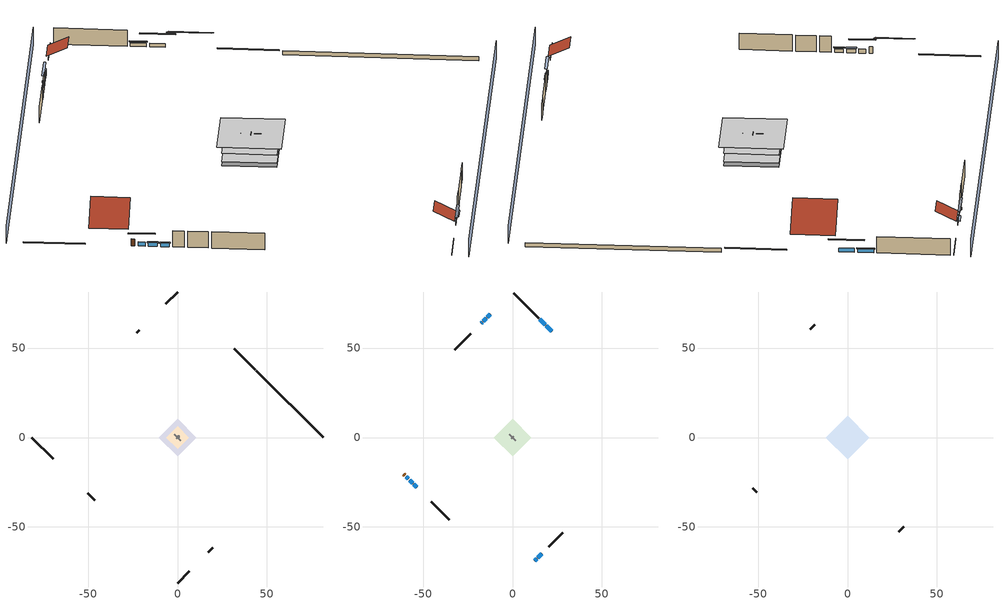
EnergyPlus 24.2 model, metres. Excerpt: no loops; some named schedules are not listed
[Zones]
central ac and furnace airloop ret air zone
 floor adiabatic (AdiabaticConst): 0,0 0,1 1,1 1,0 z0
 wall adiabatic (AdiabaticConst): 0,1 0,0 1,0 1,1 0,1 z0:1
 ceiling adiabatic (AdiabaticConst): 1,0 1,1 0,1 0,0 z1
crawlspace - vented
 floor foundation (Slab2 construction): -10.47,0 0,10.47 10.47,0 0,-10.47 z-0.91
 wall outside (RimJoist1 construction): 43.45,37.86 31.66,49.65 z0.3:0.61
 wall outside (RimJoist2 construction): 0,-81.31 6.55,-74.76 z0.3:0.61
 wall outside (RimJoist3 construction): -81.31,0 -69.52,-11.79 z0.3:0.61
 wall outside (RimJoist4 construction): 0,81.31 -6.55,74.76 z0.3:0.61
 wall foundation (FoundationWall1 construction): 81.31,0 44.11,37.2 z-0.91:0.3
garage
 floor foundation (Slab1 construction): -6.34,0 0,6.34 6.34,0 0,-6.34 z0
 wall outside (Wall1 construction): 17.07,-64.24 19.65,-61.65 z0.3:5.18
 wall outside (Wall12 construction): -21.48,59.82 -22.78,58.53 z0.3:5.18
 wall outside (Wall2 construction): -50.07,-31.24 -46.19,-35.12 z0.3:5.18
 wall to conditioned space (Wall5 construction Reversed): 1.94,-1.94 -1.94,1.94 z0.3:5.18
 wall to conditioned space (Wall6 construction Reversed): 0.65,0.65 -0.65,-0.65 z0.3:5.18
conditioned space
 floor to crawlspace - vented (Floor1 construction): -10.47,0 0,10.47 10.47,0 0,-10.47 z0.3
 floor to garage (Floor2 construction): -6.34,0 0,6.34 6.34,0 0,-6.34 z0.3
 floor adiabatic (AdiabaticFloorConstruction): -10.47,0 0,10.47 10.47,0 0,-10.47 z2.74
 wall outside (AdiabaticWallConstruction 1): -60.74,-20.57 -60.09,-21.21 z0.3:2.34
 wall outside (AdiabaticWallConstruction): 21.83,59.48 18.85,62.45 / 18.2,63.11 15.22,66.09 z0.3:1.43; -12.3,69.01 -14,67.31 / 12.3,-69.01 13.48,-67.83 / -14.65,66.65 -16.35,64.95 z0.3:1.4; 14.13,-67.18 16.41,-64.9 / -57.52,-23.79 -55.87,-25.44 z0.3:1.37; -59.44,-21.87 -58.18,-23.13 z0.3:1.52; -55.21,-26.09 -53.56,-27.74 / -17.01,64.3 -17.56,63.75 z0.3:1.34
 wall outside (Wall3 construction): 14.56,66.74 0.66,80.65 z0.3:5.18
 wall outside (Wall4 construction): 20.31,-61 28.04,-53.27 z0.3:5.18
 wall outside (Wall7 construction): -45.53,-35.78 -35.42,-45.88 z0.3:5.18
 wall outside (Wall8 construction): -23.43,57.87 -32.34,48.97 z0.3:5.18
 window (WindowConstruction): 21.83,59.48 18.85,62.45 z0.3:1.43
 window (WindowConstruction 9): -12.3,69.01 -14,67.31 z0.3:1.4
 window (WindowConstruction 1): 18.2,63.11 15.22,66.09 z0.3:1.43
 window (WindowConstruction 2): 12.3,-69.01 13.48,-67.83 z0.3:1.4
 window (WindowConstruction 3): 14.13,-67.17 16.41,-64.9 z0.3:1.37
 window (WindowConstruction 4): -59.44,-21.87 -58.18,-23.13 z0.3:1.52
 window (WindowConstruction 5): -57.52,-23.79 -55.87,-25.44 z0.3:1.37
 window (WindowConstruction 6): -55.21,-26.1 -53.56,-27.74 z0.3:1.34
 window (WindowConstruction 7): -14.65,66.65 -16.35,64.95 z0.3:1.4
 window (WindowConstruction 8): -17.01,64.3 -17.56,63.75 z0.3:1.34
 door (Door): -60.74,-20.57 -60.09,-21.21 z0.3:2.34
 ceiling adiabatic (AdiabaticFloorConstruction): 0,-10.47 10.47,0 0,10.47 -10.47,0 z2.74
attic - vented
 floor to conditioned space (Floor3 construction Reversed): -12.24,0 0,12.24 12.24,0 0,-12.24 z5.18
 wall outside (Wall10 construction): -18.21,63.09 -20.83,60.48 z0.3:5.18
 wall outside (Wall11 construction): -52.91,-28.4 -50.72,-30.58 z0.3:5.18
 wall outside (Wall9 construction): 28.69,-52.61 31.31,-50 z0.3:5.18
 roof outside (Roof1 construction): 22.49,58.82,5.18 14.87,51.2,10.57 23.39,42.69,10.57 31,50.3,5.18
 roof outside (Roof2 construction): 11.64,-69.67,5.18 7.68,-65.71,7.98 3.25,-70.14,7.98 7.21,-74.1,5.18
 roof outside (Roof3 construction): -11.64,69.67,5.18 -7.68,65.71,7.98 -3.25,70.14,7.98 -7.21,74.1,5.18
 roof outside (Roof4 construction): -61.4,-19.91,5.18 -54.72,-13.23,9.9 -62.19,-5.77,9.9 -68.86,-12.45,5.18
shading: 3.23,-84.54 84.54,-3.23 / -3.23,84.54 -84.54,3.23 z0:5.18; 16.91,64.39 23.77,57.54 24.2,57.97 17.35,64.82 z4.18; -14.21,67.1 -12.08,69.23 -12.51,69.66 -14.64,67.53 z1.71; 15.01,66.3 18.41,62.89 18.84,63.33 15.44,66.73 z1.74; 15.42,-65.89 10.36,-70.95 10.79,-71.38 15.85,-66.32 z4.15; 16.63,-64.68 13.92,-67.39 14.35,-67.82 17.06,-65.11 z1.68; -56.24,-25.07 -61.38,-19.93 -61.81,-20.36 -56.67,-25.5 z4.27; -55.65,-25.65 -57.73,-23.57 -58.17,-24 -56.08,-26.09 z1.68; -53.35,-27.96 -55.43,-25.88 -55.86,-26.31 -53.78,-28.39 z1.65; -18.29,63.01 -12.71,68.59 -13.14,69.02 -18.72,63.45 z4.15; -17.77,63.54 -16.8,64.51 -17.23,64.94 -18.2,63.97 z1.65
[Building]
Building 1: Terrain=Suburbs
[Site:Location]
Portland Intl Arpt_OR: Latitude {deg}=45.59; Longitude {deg}=-122.6; Time Zone {hr}=-8; Elevation {m}=33; Keep Site Location Information=Yes
[Site:GroundTemperature:Shallow]
10.2558, 8.96328, 8.85977, 9.47314, 11.9355, 14.3863, 16.5111, 17.8571, 17.9714, 16.8767, 14.8061, 12.4304
[Site:WaterMainsTemperature]
Calculation Method=Schedule; Temperature Schedule=mains temperature schedule
[Material] Roughness=Rough; Thermal Absorptance=0.9
Name | Thickness {m} | Conductivity {W/m-K} | Density {kg/m3} | Specific Heat {J/kg-K} | Solar Absorptance | Visible Absorptance
ceiling loosefill ins | 0.254 | 0.0480833 | 16.02 | 1046.75 | 0.7 | 0.7
ceiling stud and cavity | 0.1397 | 0.104117 | 65.682 | 1177.47 | 0.7 | 0.7
composite shingle siding | 0.00635 | 0.162714 | 1121.4 | 1465.45 | 0.7 | 0.7
concrete 4.0 in. | 0.1016 | 1.803125 | 2242.8 | 837.4 | 0.7 | 0.7
concrete 8.0 in. | 0.2032 | 1.803125 | 2242.8 | 837.4 | 0.7 | 0.7
door material | 0.04445 | 0.0612267 | 512.64 | 1214.23 | 0.7 | 0.7
floor covering | 0.0127 | 0.0433444 | 54.468 | 1339.84 | 0.6 | 0.6
floor rigid ins; wall rigid ins; wall rigid ins 1; wall rigid ins 2 | 0.051816 | 0.029427 | 32.04 | 1214.23 | 0.7 | 0.7
floor rigid ins 1; wall rigid ins 3 | 0.512978 | 0.029427 | 32.04 | 1214.23 | 0.7 | 0.7
floor stud and cavity | 0.1397 | 0.0972396 | 92.3553 | 1139.71 | 0.7 | 0.7
floor stud and cavity 1 | 0.1397 | 1.75129 | 37.0049 | 1207.88 | 0.7 | 0.7
furniture material conditioned space 1; furniture material garage 1 | 0.1524 | 0.115458 | 640.8 | 1214.23 | 0.6 | 0.6
gypsum board | 0.0127 | 0.160291 | 801 | 837.4 | 0.6 | 0.6
osb sheathing 0.5 in. | 0.0127 | 0.115458 | 512.64 | 1214.23 | 0.6 | 0.6
osb sheathing 0.5 in. 1 | 0.0127 | 0.115458 | 512.64 | 1214.23 | 0.7 | 0.7
osb sheathing 0.75 in. | 0.01905 | 0.115458 | 512.64 | 1214.23 | 0.7 | 0.7
rim joist stud and cavity | 0.0508 | 0.144151 | 50.32683 | 1063.81 | 0.6 | 0.6
roof rigid ins | 0.00329814 | 0.029427 | 32.04 | 1214.23 | 0.7 | 0.7
slate or tile shingles | 0.01905 | 0.840978 | 1899.972 | 799.717 | 0.75 | 0.75
soil 0.5 in. | 0.0127 | 1.3848 | 1842.3 | 418.7 | 0.7 | 0.7
wall stud and cavity | 0.1397 | 0.348479 | 139.0536 | 1170.24 | 0.6 | 0.6
wall stud and cavity 1 | 0.1397 | 0.207325 | 139.0536 | 1170.24 | 0.7 | 0.7
wall stud and cavity 2 | 0.1397 | 0.222524 | 139.0536 | 1170.24 | 0.7 | 0.7
wall stud and cavity 3 | 0.0889 | 0.380278 | 52.3479 | 1209.89 | 0.7 | 0.7
wall stud and cavity 4 | 0.0889 | 0.391764 | 83.0341 | 1211.67 | 0.7 | 0.7
wood siding; wood siding 1 | 0.0254 | 0.102417 | 544.68 | 1172.36 | 0.7 | 0.7
[Material:NoMass]
Adiabatic: Roughness=Rough; Thermal Resistance {m2-K/W}=176.1; Thermal Absorptance=0.9; Solar Absorptance=0.7; Visible Absorptance=0.7
[WindowMaterial:SimpleGlazingSystem]
WindowMaterial: U-Factor {W/m2-K}=2.15764; Solar Heat Gain Coefficient=0.44
[Construction]
AdiabaticConst: Adiabatic
AdiabaticFloorConstruction: floor stud and cavity 1, floor rigid ins 1, osb sheathing 0.75 in., floor covering
AdiabaticWallConstruction: wood siding, wall rigid ins 3, wall stud and cavity 3, gypsum board
AdiabaticWallConstruction 1: wood siding 1, wall rigid ins 3, wall stud and cavity 3, gypsum board
Door: door material
Floor1 construction; Floor2 construction: floor stud and cavity, floor rigid ins, osb sheathing 0.75 in., floor covering
Floor3 construction Reversed: gypsum board, ceiling stud and cavity, ceiling loosefill ins
FoundationWall1 construction: concrete 8.0 in.
furniture construction conditioned space 1: furniture material conditioned space 1
furniture construction garage 1: furniture material garage 1
PartitionWallConstruction: gypsum board, wall stud and cavity 4, gypsum board
RimJoist1 construction; RimJoist2 construction; RimJoist3 construction; RimJoist4 construction: composite shingle siding, rim joist stud and cavity
Roof1 construction; Roof2 construction; Roof3 construction; Roof4 construction: slate or tile shingles, roof rigid ins, osb sheathing 0.5 in.
Slab1 construction: concrete 4.0 in.
Slab2 construction: soil 0.5 in.
Wall1 construction; Wall10 construction; Wall11 construction; Wall12 construction; Wall2 construction; Wall9 construction: composite shingle siding, osb sheathing 0.5 in. 1, wall stud and cavity
Wall3 construction; Wall4 construction: composite shingle siding, wall rigid ins, osb sheathing 0.5 in. 1, wall stud and cavity 1, gypsum board
Wall5 construction Reversed: gypsum board, wall stud and cavity 2, osb sheathing 0.5 in. 1, wall rigid ins 1
Wall6 construction Reversed: gypsum board, wall stud and cavity 2, osb sheathing 0.5 in. 1, wall rigid ins 2
Wall7 construction; Wall8 construction: composite shingle siding, wall rigid ins 1, osb sheathing 0.5 in. 1, wall stud and cavity 1, gypsum board
WindowConstruction; WindowConstruction 1; WindowConstruction 2; WindowConstruction 3; WindowConstruction 4; WindowConstruction 5; WindowConstruction 6; WindowConstruction 7; WindowConstruction 8; WindowConstruction 9: WindowMaterial
[Zone] Multiplier=1
Name | Volume {m3} | Part of Total Floor Area
attic - vented | 386.638 | Yes
central ac and furnace airloop ret air zone | 1 | No
conditioned space | 1265.65 | Yes
crawlspace - vented | 267.481 | Yes
garage | 195.726 | Yes
[Space]
Name | Zone | Volume {m3} | Space Type
attic - vented 1 | attic - vented | 386.638
central ac and furnace airloop ret air space | central ac and furnace airloop ret air zone |  | Plenum Space Type
conditioned space 1 | conditioned space | 1265.65
crawlspace - vented 1 | crawlspace - vented | 267.481
garage 1 | garage | 195.726
[ZoneInfiltration:EffectiveLeakageArea] Schedule=Always On Discrete
Name | Zone or Space | Effective Air Leakage Area {cm2} | Stack Coefficient | Wind Coefficient
infil attic - vented 1 | attic - vented 1 | 9987.63 | 0.000269167 | 4.70881e-05
infil garage 1 | garage 1 | 122.327 | 0.000129147 | 4.64657e-05
[ZoneMixing] Schedule=Always On Continuous; Design Flow Rate Calculation Method=Flow/Zone; Design Flow Rate {m3/s}=0
Name | Zone or Space | Source Zone or Space
whole house fan mix | attic - vented | conditioned space
central ac and furnace airloop_0 ZoneMixDZToCond mix | conditioned space | crawlspace - vented
central ac and furnace airloop_0 ZoneMixCondToDZ mix | crawlspace - vented | conditioned space
[SpaceList]
Plenum Space Type: central ac and furnace airloop ret air space
[OtherEquipment] Design Level Calculation Method=EquipmentLevel
Name | Fuel Type | Zone or ZoneList or Space or SpaceList | Schedule | Design Level {W} | Fraction Latent | Fraction Radiant | Fraction Lost
central ac and furnace airloop_0 RetCondToRP; central ac and furnace airloop_0 RetSensLkToRP | None | central ac and furnace airloop ret air space | Always On Discrete | 0 | 0 | 0 | 0
central ac and furnace airloop_0 RetLatLkToRP | None | central ac and furnace airloop ret air space | Always On Discrete | 0 | 1 | 0 | 0
central ac and furnace airloop_0 SupCondToLv; central ac and furnace airloop_0 SupSensLkToCond; mech vent house fan sensible load | None | conditioned space 1 | Always On Discrete | 0 | 0 | 0 | 0
central ac and furnace airloop_0 SupLatLkToCond; mech vent house fan latent load | None | conditioned space 1 | Always On Discrete | 0 | 1 | 0 | 0
clothes dryer 1 | Electricity | conditioned space 1 | clothes_dryer | 0 | 0.015 | 0.081 | 0.85
cooking range 1 | NaturalGas | conditioned space 1 | cooking_range | 2206.32 | 0.16 | 0.384 | 0.2
general water use latent | None | conditioned space 1 | general water use schedule | 81.0615 | 1 | 0 | 0
general water use sensible | None | conditioned space 1 | general water use schedule | -79.8895 | 0 | 0.6 | 0
central ac and furnace airloop_0 RetCondToDZ; central ac and furnace airloop_0 SupCondToDZ; central ac and furnace airloop_0 SupSensLkToDZ | None | crawlspace - vented 1 | Always On Discrete | 0 | 0 | 0 | 0
central ac and furnace airloop_0 SupLatLkToDZ | None | crawlspace - vented 1 | Always On Discrete | 0 | 1 | 0 | 0
water heater energy adjustment1 | Electricity | garage 1 | Always On Discrete | 0.01 | 0 | 0 | 1
water heater lat | None | garage 1 | Always On Discrete | 0 | 1 | 0 | 0
water heater sens | None | garage 1 | Always On Discrete | 0 | 0 | 0 | 0
[SurfaceProperty:IncidentSolarMultiplier] Incident Solar Multiplier=1; Incident Solar Multiplier Schedule=trans schedule winter=0.85 summer=0.7
Window1; Window10; Window2; Window3; Window4; Window5; Window6; Window7; Window8; Window9
[InternalMass]
Name | Construction | Zone or ZoneList | Space or SpaceList | Surface Area {m2}
furniture mass conditioned space 1 | furniture construction conditioned space 1 | conditioned space | conditioned space 1 | 207.62
partition wall mass | PartitionWallConstruction | conditioned space | conditioned space 1 | 519.049
furniture mass garage 1 | furniture construction garage 1 | garage | garage 1 | 8.02682
[Lights] Design Level Calculation Method=LightingLevel; Return Air Fraction=0; Fraction Radiant=0.6; Fraction Visible=0.2; Fraction Replaceable=1
Name | Zone or ZoneList or Space or SpaceList | Schedule | Lighting Level {W}
interior lighting | conditioned space 1 | lighting_interior | 658.404
garage lighting | garage 1 | lighting_garage | 8.49963
[People]
occupants: Zone or ZoneList or Space or SpaceList=conditioned space 1; Number of People Schedule=occupants; Number of People Calculation Method=People; Number of People=4; Fraction Radiant=0.314171; Sensible Heat Fraction=0.56303; Activity Level Schedule=occupants activity schedule; Carbon Dioxide Generation Rate {m3/s-W}=0; Enable ASHRAE 55 Comfort Warnings=No; Mean Radiant Temperature Calculation Type=EnclosureAveraged
[ElectricEquipment] Design Level Calculation Method=EquipmentLevel
Name | Zone or ZoneList or Space or SpaceList | Schedule | Design Level {W} | Fraction Latent | Fraction Radiant | Fraction Lost
ceiling fan | conditioned space 1 | ceiling_fan | 17.7908 | 0 | 0.558 | 0
clothes dryer | conditioned space 1 | clothes_dryer | 2676.15 | 0.015 | 0.081 | 0.85
clothes washer | conditioned space 1 | clothes_washer | 243.366 | 0.03 | 0.162 | 0.7
cooking range | conditioned space 1 | cooking_range | 75.2829 | 0.16 | 0.384 | 0.2
dishwasher | conditioned space 1 | dishwasher | 446.493 | 0.3 | 0.18 | 0.4
fridge | conditioned space 1 | fridge schedule | 54.7945 | 0 | 0.6 | 0
mech vent bath fan 0 | conditioned space 1 | mech vent bath fan 0 schedule | 45 | 0 | 0 | 1
mech vent house fan | conditioned space 1 | mech vent house fan schedule | 0 | 0 | 0 | 1
mech vent house fan cfis | conditioned space 1 | mech vent house fan cfis schedule | 0 | 0 | 0 | 0
mech vent range fan 0 | conditioned space 1 | mech vent range fan 0 schedule | 30 | 0 | 0 | 1
misc permanent spa heater | conditioned space 1 | misc permanent spa heater schedule | 669.986 | 0 | 0 | 1
misc permanent spa pump | conditioned space 1 | misc permanent spa pump schedule | 700.641 | 0 | 0 | 1
misc plug loads | conditioned space 1 | plug_loads_other | 631.22 | 0.021 | 0.558 | 0.049
misc tv | conditioned space 1 | plug_loads_tv | 668.335 | 0 | 0.6 | 0
whole house fan | conditioned space 1 | Always On Discrete | 0 | 0 | 0 | 1
fridge 1 | garage 1 | fridge schedule 1 | 80.4475 | 0 | 0.6 | 0
[ZoneInfiltration:DesignFlowRate] Schedule=Always On Discrete
Name | Zone or ZoneList or Space or SpaceList | Design Flow Rate Calculation Method | Design Flow Rate {m3/s} | Air Changes per Hour {1/hr} | Constant Term Coefficient | Temperature Term Coefficient | Velocity Term Coefficient | Velocity Squared Term Coefficient
infil flow; natural vent flow; whole house fan flow | conditioned space 1 | Flow/Zone | 0
crawlspace_vented 1 duct leakage imbalance infil flow | crawlspace - vented 1 | Flow/Zone | 0
infil crawlspace - vented 1 | crawlspace - vented 1 | AirChanges/Hour |  | 2.6013 | 1 | 0 | 0 | 0
[SurfaceProperty:ExposedFoundationPerimeter] Exposed Perimeter Calculation Method=TotalExposedPerimeter
Name | Total Exposed Perimeter {m}
Slab2 | 52.60848
Slab1 | 21.9456
[AirLoopHVAC:ReturnPlenum]
Air Loop HVAC Return Plenum 1: Zone=central ac and furnace airloop ret air zone
[Foundation:Kiva] Wall Depth Below Slab {m}=0.2032
Name | Initial Indoor Air Temperature {C} | Wall Height Above Grade {m}
Foundation Kiva 1 | 13.4258 | 0.1016
Foundation Kiva 2 | 7.86103 | 0.3048
[Foundation:Kiva:Settings]
Soil Conductivity {W/m-K}=1.3848; Soil Density {kg/m3}=1842.3; Soil Specific Heat {J/kg-K}=418.7; Ground Solar Absorptivity=0.9; Ground Thermal Absorptivity=0.9; Ground Surface Roughness {m}=0.03; Far-Field Width {m}=40; Deep-Ground Boundary Condition=ZeroFlux; Deep-Ground Depth {m}=40; Minimum Cell Dimension {m}=0.2; Maximum Cell Growth Coefficient=3; Simulation Timestep=Timestep
[Exterior:Lights]
exterior lighting: Schedule=exterior lighting schedule; Design Level {W}=14.5504
[EnergyManagementSystem:Sensor]
Name | Output:Variable or Output:Meter Index Key | Output:Variable or Output:Meter
central_ac_and_furnace_airloop_0_DZ_T_s | crawlspace - vented | Zone Air Temperature
central_ac_and_furnace_airloop_0_DZ_W_s | crawlspace - vented | Zone Mean Air Humidity Ratio
fridge_tin_s_1; water_heater_amb_temp | garage | Zone Mean Air Temperature
water_heater_amb_rh | garage | Zone Air Relative Humidity
[Schedule:Constant]
Name | Hourly Value
Always On Continuous; Always On Discrete; mech vent house fan schedule; mech vent house fan cfis schedule | 1
occupants activity schedule | 117.228
fridge schedule; fridge schedule 1 | 0
[Schedule:Week:Daily]
trans schedule winter=0.85 summer=0.7 Week Rule - Jan1-May26: trans schedule winter=0.85 summer=0.7 day, trans schedule winter=0.85 summer=0.7 day, trans schedule winter=0.85 summer=0.7 day, trans schedule winter=0.85 summer=0.7 day, trans schedule winter=0.85 summer=0.7 day, trans schedule winter=0.85 summer=0.7 day, trans schedule winter=0.85 summer=0.7 day, trans schedule winter=0.85 summer=0.7 default day, trans schedule winter=0.85 summer=0.7 default day, trans schedule winter=0.85 summer=0.7 default day, trans schedule winter=0.85 summer=0.7 default day, trans schedule winter=0.85 summer=0.7 default day
trans schedule winter=0.85 summer=0.7 Week Rule - May27-Jun2: trans schedule winter=0.85 summer=0.7 day, trans schedule winter=0.85 summer=0.7 day, trans schedule winter=0.85 summer=0.7 day, trans schedule winter=0.85 summer=0.7 day, trans schedule winter=0.85 summer=0.7 day, trans schedule winter=0.85 summer=0.7 day 1, trans schedule winter=0.85 summer=0.7 day 1, trans schedule winter=0.85 summer=0.7 default day, trans schedule winter=0.85 summer=0.7 default day, trans schedule winter=0.85 summer=0.7 default day, trans schedule winter=0.85 summer=0.7 default day, trans schedule winter=0.85 summer=0.7 default day
trans schedule winter=0.85 summer=0.7 Week Rule - Jun3-Sep29: trans schedule winter=0.85 summer=0.7 day 1, trans schedule winter=0.85 summer=0.7 day 1, trans schedule winter=0.85 summer=0.7 day 1, trans schedule winter=0.85 summer=0.7 day 1, trans schedule winter=0.85 summer=0.7 day 1, trans schedule winter=0.85 summer=0.7 day 1, trans schedule winter=0.85 summer=0.7 day 1, trans schedule winter=0.85 summer=0.7 default day, trans schedule winter=0.85 summer=0.7 default day, trans schedule winter=0.85 summer=0.7 default day, trans schedule winter=0.85 summer=0.7 default day, trans schedule winter=0.85 summer=0.7 default day
trans schedule winter=0.85 summer=0.7 Week Rule - Sep30-Oct6: trans schedule winter=0.85 summer=0.7 day 1, trans schedule winter=0.85 summer=0.7 day 2, trans schedule winter=0.85 summer=0.7 day 2, trans schedule winter=0.85 summer=0.7 day 2, trans schedule winter=0.85 summer=0.7 day 2, trans schedule winter=0.85 summer=0.7 day 2, trans schedule winter=0.85 summer=0.7 day 2, trans schedule winter=0.85 summer=0.7 default day, trans schedule winter=0.85 summer=0.7 default day, trans schedule winter=0.85 summer=0.7 default day, trans schedule winter=0.85 summer=0.7 default day, trans schedule winter=0.85 summer=0.7 default day
trans schedule winter=0.85 summer=0.7 Week Rule - Oct7-Dec31: trans schedule winter=0.85 summer=0.7 day 2, trans schedule winter=0.85 summer=0.7 day 2, trans schedule winter=0.85 summer=0.7 day 2, trans schedule winter=0.85 summer=0.7 day 2, trans schedule winter=0.85 summer=0.7 day 2, trans schedule winter=0.85 summer=0.7 day 2, trans schedule winter=0.85 summer=0.7 day 2, trans schedule winter=0.85 summer=0.7 default day, trans schedule winter=0.85 summer=0.7 default day, trans schedule winter=0.85 summer=0.7 default day, trans schedule winter=0.85 summer=0.7 default day, trans schedule winter=0.85 summer=0.7 default day
mech vent bath fan 0 schedule Week Rule - Jan1-Dec31: mech vent bath fan 0 schedule day, mech vent bath fan 0 schedule day, mech vent bath fan 0 schedule day, mech vent bath fan 0 schedule day, mech vent bath fan 0 schedule day, mech vent bath fan 0 schedule day, mech vent bath fan 0 schedule day, mech vent bath fan 0 schedule default day, mech vent bath fan 0 schedule default day, mech vent bath fan 0 schedule default day, mech vent bath fan 0 schedule default day, mech vent bath fan 0 schedule default day
mech vent range fan 0 schedule Week Rule - Jan1-Dec31: mech vent range fan 0 schedule day, mech vent range fan 0 schedule day, mech vent range fan 0 schedule day, mech vent range fan 0 schedule day, mech vent range fan 0 schedule day, mech vent range fan 0 schedule day, mech vent range fan 0 schedule day, mech vent range fan 0 schedule default day, mech vent range fan 0 schedule default day, mech vent range fan 0 schedule default day, mech vent range fan 0 schedule default day, mech vent range fan 0 schedule default day
misc permanent spa heater schedule Week Rule - Jan1-Jan27: misc permanent spa heater schedule day, misc permanent spa heater schedule day, misc permanent spa heater schedule day, misc permanent spa heater schedule day, misc permanent spa heater schedule day, misc permanent spa heater schedule day, misc permanent spa heater schedule day, misc permanent spa heater schedule default day, misc permanent spa heater schedule default day, misc permanent spa heater schedule default day, misc permanent spa heater schedule default day, misc permanent spa heater schedule default day
misc permanent spa heater schedule Week Rule - Jan28-Feb3: misc permanent spa heater schedule day, misc permanent spa heater schedule day, misc permanent spa heater schedule day, misc permanent spa heater schedule day, misc permanent spa heater schedule day 1, misc permanent spa heater schedule day 1, misc permanent spa heater schedule day 1, misc permanent spa heater schedule default day, misc permanent spa heater schedule default day, misc permanent spa heater schedule default day, misc permanent spa heater schedule default day, misc permanent spa heater schedule default day
misc permanent spa heater schedule Week Rule - Feb4-Feb24: misc permanent spa heater schedule day 1, misc permanent spa heater schedule day 1, misc permanent spa heater schedule day 1, misc permanent spa heater schedule day 1, misc permanent spa heater schedule day 1, misc permanent spa heater schedule day 1, misc permanent spa heater schedule day 1, misc permanent spa heater schedule default day, misc permanent spa heater schedule default day, misc permanent spa heater schedule default day, misc permanent spa heater schedule default day, misc permanent spa heater schedule default day
misc permanent spa heater schedule Week Rule - Feb25-Mar3: misc permanent spa heater schedule day 1, misc permanent spa heater schedule day 1, misc permanent spa heater schedule day 1, misc permanent spa heater schedule day 1, misc permanent spa heater schedule day 2, misc permanent spa heater schedule day 2, misc permanent spa heater schedule day 2, misc permanent spa heater schedule default day, misc permanent spa heater schedule default day, misc permanent spa heater schedule default day, misc permanent spa heater schedule default day, misc permanent spa heater schedule default day
misc permanent spa heater schedule Week Rule - Mar4-May26: misc permanent spa heater schedule day 2, misc permanent spa heater schedule day 2, misc permanent spa heater schedule day 2, misc permanent spa heater schedule day 2, misc permanent spa heater schedule day 2, misc permanent spa heater schedule day 2, misc permanent spa heater schedule day 2, misc permanent spa heater schedule default day, misc permanent spa heater schedule default day, misc permanent spa heater schedule default day, misc permanent spa heater schedule default day, misc permanent spa heater schedule default day
misc permanent spa heater schedule Week Rule - May27-Jun2: misc permanent spa heater schedule day 2, misc permanent spa heater schedule day 2, misc permanent spa heater schedule day 2, misc permanent spa heater schedule day 2, misc permanent spa heater schedule day 2, misc permanent spa heater schedule day 3, misc permanent spa heater schedule day 3, misc permanent spa heater schedule default day, misc permanent spa heater schedule default day, misc permanent spa heater schedule default day, misc permanent spa heater schedule default day, misc permanent spa heater schedule default day
misc permanent spa heater schedule Week Rule - Jun3-Sep29: misc permanent spa heater schedule day 3, misc permanent spa heater schedule day 3, misc permanent spa heater schedule day 3, misc permanent spa heater schedule day 3, misc permanent spa heater schedule day 3, misc permanent spa heater schedule day 3, misc permanent spa heater schedule day 3, misc permanent spa heater schedule default day, misc permanent spa heater schedule default day, misc permanent spa heater schedule default day, misc permanent spa heater schedule default day, misc permanent spa heater schedule default day
misc permanent spa heater schedule Week Rule - Sep30-Oct6: misc permanent spa heater schedule day 3, misc permanent spa heater schedule day 4, misc permanent spa heater schedule day 4, misc permanent spa heater schedule day 4, misc permanent spa heater schedule day 4, misc permanent spa heater schedule day 4, misc permanent spa heater schedule day 4, misc permanent spa heater schedule default day, misc permanent spa heater schedule default day, misc permanent spa heater schedule default day, misc permanent spa heater schedule default day, misc permanent spa heater schedule default day
misc permanent spa heater schedule Week Rule - Oct7-Oct27: misc permanent spa heater schedule day 4, misc permanent spa heater schedule day 4, misc permanent spa heater schedule day 4, misc permanent spa heater schedule day 4, misc permanent spa heater schedule day 4, misc permanent spa heater schedule day 4, misc permanent spa heater schedule day 4, misc permanent spa heater schedule default day, misc permanent spa heater schedule default day, misc permanent spa heater schedule default day, misc permanent spa heater schedule default day, misc permanent spa heater schedule default day
misc permanent spa heater schedule Week Rule - Oct28-Nov3: misc permanent spa heater schedule day 4, misc permanent spa heater schedule day 4, misc permanent spa heater schedule day 4, misc permanent spa heater schedule day 4, misc permanent spa heater schedule day 5, misc permanent spa heater schedule day 5, misc permanent spa heater schedule day 5, misc permanent spa heater schedule default day, misc permanent spa heater schedule default day, misc permanent spa heater schedule default day, misc permanent spa heater schedule default day, misc permanent spa heater schedule default day
misc permanent spa heater schedule Week Rule - Nov4-Nov24: misc permanent spa heater schedule day 5, misc permanent spa heater schedule day 5, misc permanent spa heater schedule day 5, misc permanent spa heater schedule day 5, misc permanent spa heater schedule day 5, misc permanent spa heater schedule day 5, misc permanent spa heater schedule day 5, misc permanent spa heater schedule default day, misc permanent spa heater schedule default day, misc permanent spa heater schedule default day, misc permanent spa heater schedule default day, misc permanent spa heater schedule default day
misc permanent spa heater schedule Week Rule - Nov25-Dec1: misc permanent spa heater schedule day 5, misc permanent spa heater schedule day 5, misc permanent spa heater schedule day 5, misc permanent spa heater schedule day 5, misc permanent spa heater schedule day 5, misc permanent spa heater schedule day 5, misc permanent spa heater schedule day 6, misc permanent spa heater schedule default day, misc permanent spa heater schedule default day, misc permanent spa heater schedule default day, misc permanent spa heater schedule default day, misc permanent spa heater schedule default day
misc permanent spa heater schedule Week Rule - Dec2-Dec31: misc permanent spa heater schedule day 6, misc permanent spa heater schedule day 6, misc permanent spa heater schedule day 6, misc permanent spa heater schedule day 6, misc permanent spa heater schedule day 6, misc permanent spa heater schedule day 6, misc permanent spa heater schedule day 6, misc permanent spa heater schedule default day, misc permanent spa heater schedule default day, misc permanent spa heater schedule default day, misc permanent spa heater schedule default day, misc permanent spa heater schedule default day
misc permanent spa pump schedule Week Rule - Jan1-Jan27: misc permanent spa pump schedule day, misc permanent spa pump schedule day, misc permanent spa pump schedule day, misc permanent spa pump schedule day, misc permanent spa pump schedule day, misc permanent spa pump schedule day, misc permanent spa pump schedule day, misc permanent spa pump schedule default day, misc permanent spa pump schedule default day, misc permanent spa pump schedule default day, misc permanent spa pump schedule default day, misc permanent spa pump schedule default day
general water use schedule Week Rule - Jan1-Dec31: general water use schedule day, general water use schedule day, general water use schedule day, general water use schedule day, general water use schedule day, general water use schedule day, general water use schedule day, general water use schedule default day, general water use schedule default day, general water use schedule default day, general water use schedule default day, general water use schedule default day
[Schedule:Year]
trans schedule winter=0.85 summer=0.7: trans schedule winter=0.85 summer=0.7 Week Rule - Jan1-May26, 1, 1, 5, 26, trans schedule winter=0.85 summer=0.7 Week Rule - May27-Jun2, 5, 27, 6, 2, trans schedule winter=0.85 summer=0.7 Week Rule - Jun3-Sep29, 6, 3, 9, 29, trans schedule winter=0.85 summer=0.7 Week Rule - Sep30-Oct6, 9, 30, 10, 6, trans schedule winter=0.85 summer=0.7 Week Rule - Oct7-Dec31, 10, 7, 12, 31
mech vent bath fan 0 schedule: mech vent bath fan 0 schedule Week Rule - Jan1-Dec31, 1, 1, 12, 31
mech vent range fan 0 schedule: mech vent range fan 0 schedule Week Rule - Jan1-Dec31, 1, 1, 12, 31
misc permanent spa heater schedule: misc permanent spa heater schedule Week Rule - Jan1-Jan27, 1, 1, 1, 27, misc permanent spa heater schedule Week Rule - Jan28-Feb3, 1, 28, 2, 3, misc permanent spa heater schedule Week Rule - Feb4-Feb24, 2, 4, 2, 24, misc permanent spa heater schedule Week Rule - Feb25-Mar3, 2, 25, 3, 3, misc permanent spa heater schedule Week Rule - Mar4-May26, 3, 4, 5, 26, misc permanent spa heater schedule Week Rule - May27-Jun2, 5, 27, 6, 2, misc permanent spa heater schedule Week Rule - Jun3-Sep29, 6, 3, 9, 29, misc permanent spa heater schedule Week Rule - Sep30-Oct6, 9, 30, 10, 6, misc permanent spa heater schedule Week Rule - Oct7-Oct27, 10, 7, 10, 27, misc permanent spa heater schedule Week Rule - Oct28-Nov3, 10, 28, 11, 3, misc permanent spa heater schedule Week Rule - Nov4-Nov24, 11, 4, 11, 24, misc permanent spa heater schedule Week Rule - Nov25-Dec1, 11, 25, 12, 1, misc permanent spa heater schedule Week Rule - Dec2-Dec31, 12, 2, 12, 31
misc permanent spa pump schedule: misc permanent spa pump schedule Week Rule - Jan1-Jan27, 1, 1, 1, 27, misc permanent spa pump schedule Week Rule - Jan28-Feb3, 1, 28, 2, 3, misc permanent spa pump schedule Week Rule - Feb4-Feb24, 2, 4, 2, 24, misc permanent spa pump schedule Week Rule - Feb25-Mar3, 2, 25, 3, 3, misc permanent spa pump schedule Week Rule - Mar4-Mar31, 3, 4, 3, 31, misc permanent spa pump schedule Week Rule - Apr1-Apr28, 4, 1, 4, 28, misc permanent spa pump schedule Week Rule - Apr29-May5, 4, 29, 5, 5, misc permanent spa pump schedule Week Rule - May6-May26, 5, 6, 5, 26, misc permanent spa pump schedule Week Rule - May27-Jun2, 5, 27, 6, 2, misc permanent spa pump schedule Week Rule - Jun3-Jun30, 6, 3, 6, 30, misc permanent spa pump schedule Week Rule - Jul1-Aug25, 7, 1, 8, 25, misc permanent spa pump schedule Week Rule - Aug26-Sep1, 8, 26, 9, 1, misc permanent spa pump schedule Week Rule - Sep2-Sep29, 9, 2, 9, 29, misc permanent spa pump schedule Week Rule - Sep30-Oct6, 9, 30, 10, 6, misc permanent spa pump schedule Week Rule - Oct7-Oct27, 10, 7, 10, 27, misc permanent spa pump schedule Week Rule - Oct28-Nov3, 10, 28, 11, 3, misc permanent spa pump schedule Week Rule - Nov4-Nov24, 11, 4, 11, 24, misc permanent spa pump schedule Week Rule - Nov25-Dec1, 11, 25, 12, 1, misc permanent spa pump schedule Week Rule - Dec2-Dec31, 12, 2, 12, 31
general water use schedule: general water use schedule Week Rule - Jan1-Dec31, 1, 1, 12, 31
exterior lighting schedule: exterior lighting schedule Week Rule - Jan1-Jan27, 1, 1, 1, 27, exterior lighting schedule Week Rule - Jan28-Feb3, 1, 28, 2, 3, exterior lighting schedule Week Rule - Feb4-Feb24, 2, 4, 2, 24, exterior lighting schedule Week Rule - Feb25-Mar3, 2, 25, 3, 3, exterior lighting schedule Week Rule - Mar4-Mar31, 3, 4, 3, 31, exterior lighting schedule Week Rule - Apr1-Apr28, 4, 1, 4, 28, exterior lighting schedule Week Rule - Apr29-May5, 4, 29, 5, 5, exterior lighting schedule Week Rule - May6-May26, 5, 6, 5, 26, exterior lighting schedule Week Rule - May27-Jun2, 5, 27, 6, 2, exterior lighting schedule Week Rule - Jun3-Jun30, 6, 3, 6, 30, exterior lighting schedule Week Rule - Jul1-Jul28, 7, 1, 7, 28, exterior lighting schedule Week Rule - Jul29-Aug4, 7, 29, 8, 4, exterior lighting schedule Week Rule - Aug5-Aug25, 8, 5, 8, 25, exterior lighting schedule Week Rule - Aug26-Sep1, 8, 26, 9, 1, exterior lighting schedule Week Rule - Sep2-Sep29, 9, 2, 9, 29, exterior lighting schedule Week Rule - Sep30-Oct6, 9, 30, 10, 6, exterior lighting schedule Week Rule - Oct7-Oct27, 10, 7, 10, 27, exterior lighting schedule Week Rule - Oct28-Nov3, 10, 28, 11, 3, exterior lighting schedule Week Rule - Nov4-Nov24, 11, 4, 11, 24, exterior lighting schedule Week Rule - Nov25-Dec1, 11, 25, 12, 1, exterior lighting schedule Week Rule - Dec2-Dec31, 12, 2, 12, 31
[Schedule:File] File=in.schedules.csv; Rows to Skip at Top=1; Number of Hours of Data=8760; Column Separator=Comma; Interpolate to Timestep=Yes; Minutes per Item=15; Adjust Schedule for Daylight Savings=Yes
Name | Column Number
lighting_interior | 5
occupants | 1
ceiling_fan | 4
clothes_dryer | 11
clothes_washer | 10
cooking_range | 12
dishwasher | 8
plug_loads_other | 2
plug_loads_tv | 3
lighting_garage | 6
[Schedule:Compact]
mains temperature schedule: Through: 01/01, For: AllDays, Until: 24:00, 13.0633, Through: 01/02, For: AllDays, Until: 24:00, 13.0189, Through: 01/03, For: AllDays, Until: 24:00, 12.975, Through: 01/04, For: AllDays, Until: 24:00, 12.9328, Through: 01/05, For: AllDays, Until: 24:00, 12.8917, Through: 01/06, For: AllDays, Until: 24:00, 12.8517, Through: 01/07, For: AllDays, Until: 24:00, 12.8122, Through: 01/08, For: AllDays, Until: 24:00, 12.7744, Through: 01/09, For: AllDays, Until: 24:00, 12.7378, Through: 01/10, For: AllDays, Until: 24:00, 12.7017, Through: 01/11, For: AllDays, Until: 24:00, 12.6672, Through: 01/12, For: AllDays, Until: 24:00, 12.6339, Through: 01/13, For: AllDays, Until: 24:00, 12.6017, Through: 01/14, For: AllDays, Until: 24:00, 12.5706, Through: 01/15, For: AllDays, Until: 24:00, 12.5411, Through: 01/16, For: AllDays, Until: 24:00, 12.5122, Through: 01/17, For: AllDays, Until: 24:00, 12.485, Through: 01/18, For: AllDays, Until: 24:00, 12.4583, Through: 01/19, For: AllDays, Until: 24:00, 12.4333, Through: 01/20, For: AllDays, Until: 24:00, 12.41, Through: 01/21, For: AllDays, Until: 24:00, 12.3872, Through: 01/22, For: AllDays, Until: 24:00, 12.3661, Through: 01/23, For: AllDays, Until: 24:00, 12.3456, Through: 01/24, For: AllDays, Until: 24:00, 12.3272, Through: 01/25, For: AllDays, Until: 24:00, 12.3094, Through: 01/26, For: AllDays, Until: 24:00, 12.2933, Through: 01/27, For: AllDays, Until: 24:00, 12.2783, Through: 01/28, For: AllDays, Until: 24:00, 12.2644, Through: 01/29, For: AllDays, Until: 24:00, 12.2517, Through: 01/30, For: AllDays, Until: 24:00, 12.2406, Through: 01/31, For: AllDays, Until: 24:00, 12.2306, Through: 02/01, For: AllDays, Until: 24:00, 12.2222, Through: 02/02, For: AllDays, Until: 24:00, 12.215, Through: 02/03, For: AllDays, Until: 24:00, 12.2089, Through: 02/04, For: AllDays, Until: 24:00, 12.2039, Through: 02/05, For: AllDays, Until: 24:00, 12.2006, Through: 02/06, For: AllDays, Until: 24:00, 12.1983, Through: 02/07, For: AllDays, Until: 24:00, 12.1978, Through: 02/08, For: AllDays, Until: 24:00, 12.1978, Through: 02/09, For: AllDays, Until: 24:00, 12.2, Through: 02/10, For: AllDays, Until: 24:00, 12.2028, Through: 02/11, For: AllDays, Until: 24:00, 12.2072, Through: 02/12, For: AllDays, Until: 24:00, 12.2128, Through: 02/13, For: AllDays, Until: 24:00, 12.2194, Through: 02/14, For: AllDays, Until: 24:00, 12.2278, Through: 02/15, For: AllDays, Until: 24:00, 12.2372, Through: 02/16, For: AllDays, Until: 24:00, 12.2483, Through: 02/17, For: AllDays, Until: 24:00, 12.26, Through: 02/18, For: AllDays, Until: 24:00, 12.2733, Through: 02/19, For: AllDays, Until: 24:00, 12.2883, Through: 02/20, For: AllDays, Until: 24:00, 12.3039, Through: 02/21, For: AllDays, Until: 24:00, 12.3211, Through: 02/22, For: AllDays, Until: 24:00, 12.3394, Through: 02/23, For: AllDays, Until: 24:00, 12.3594, Through: 02/24, For: AllDays, Until: 24:00, 12.38, Through: 02/25, For: AllDays, Until: 24:00, 12.4022, Through: 02/26, For: AllDays, Until: 24:00, 12.4256, Through: 02/27, For: AllDays, Until: 24:00, 12.4506, Through: 02/28, For: AllDays, Until: 24:00, 12.4761, Through: 03/01, For: AllDays, Until: 24:00, 12.5033, Through: 03/02, For: AllDays, Until: 24:00, 12.5317, Through: 03/03, For: AllDays, Until: 24:00, 12.5611, Through: 03/04, For: AllDays, Until: 24:00, 12.5917, Through: 03/05, For: AllDays, Until: 24:00, 12.6233, Through: 03/06, For: AllDays, Until: 24:00, 12.6567, Through: 03/07, For: AllDays, Until: 24:00, 12.6906, Through: 03/08, For: AllDays, Until: 24:00, 12.7261, Through: 03/09, For: AllDays, Until: 24:00, 12.7628, Through: 03/10, For: AllDays, Until: 24:00, 12.8, Through: 03/11, For: AllDays, Until: 24:00, 12.8389, Through: 03/12, For: AllDays, Until: 24:00, 12.8789, Through: 03/13, For: AllDays, Until: 24:00, 12.9194, Through: 03/14, For: AllDays, Until: 24:00, 12.9617, Through: 03/15, For: AllDays, Until: 24:00, 13.0044, Through: 03/16, For: AllDays, Until: 24:00, 13.0489, Through: 03/17, For: AllDays, Until: 24:00, 13.0939, Through: 03/18, For: AllDays, Until: 24:00, 13.14, Through: 03/19, For: AllDays, Until: 24:00, 13.1872, Through: 03/20, For: AllDays, Until: 24:00, 13.2356, Through: 03/21, For: AllDays, Until: 24:00, 13.285, Through: 03/22, For: AllDays, Until: 24:00, 13.335, Through: 03/23, For: AllDays, Until: 24:00, 13.3861, Through: 03/24, For: AllDays, Until: 24:00, 13.4383, Through: 03/25, For: AllDays, Until: 24:00, 13.4911, Through: 03/26, For: AllDays, Until: 24:00, 13.545, Through: 03/27, For: AllDays, Until: 24:00, 13.6, Through: 03/28, For: AllDays, Until: 24:00, 13.6556, Through: 03/29, For: AllDays, Until: 24:00, 13.7122, Through: 03/30, For: AllDays, Until: 24:00, 13.77, Through: 03/31, For: AllDays, Until: 24:00, 13.8283, Through: 04/01, For: AllDays, Until: 24:00, 13.8872, Through: 04/02, For: AllDays, Until: 24:00, 13.9472, Through: 04/03, For: AllDays, Until: 24:00, 14.0078, Through: 04/04, For: AllDays, Until: 24:00, 14.0689, Through: 04/05, For: AllDays, Until: 24:00, 14.1311, Through: 04/06, For: AllDays, Until: 24:00, 14.1944, Through: 04/07, For: AllDays, Until: 24:00, 14.2578, Through: 04/08, For: AllDays, Until: 24:00, 14.3222, Through: 04/09, For: AllDays, Until: 24:00, 14.3872, Through: 04/10, For: AllDays, Until: 24:00, 14.4528, Through: 04/11, For: AllDays, Until: 24:00, 14.5189, Through: 04/12, For: AllDays, Until: 24:00, 14.5856, Through: 04/13, For: AllDays, Until: 24:00, 14.6533, Through: 04/14, For: AllDays, Until: 24:00, 14.7211, Through: 04/15, For: AllDays, Until: 24:00, 14.7894, Through: 04/16, For: AllDays, Until: 24:00, 14.8589, Through: 04/17, For: AllDays, Until: 24:00, 14.9283, Through: 04/18, For: AllDays, Until: 24:00, 14.9983, Through: 04/19, For: AllDays, Until: 24:00, 15.0689, Through: 04/20, For: AllDays, Until: 24:00, 15.14, Through: 04/21, For: AllDays, Until: 24:00, 15.2111, Through: 04/22, For: AllDays, Until: 24:00, 15.2833, Through: 04/23, For: AllDays, Until: 24:00, 15.3556, Through: 04/24, For: AllDays, Until: 24:00, 15.4278, Through: 04/25, For: AllDays, Until: 24:00, 15.5006, Through: 04/26, For: AllDays, Until: 24:00, 15.5739, Through: 04/27, For: AllDays, Until: 24:00, 15.6478, Through: 04/28, For: AllDays, Until: 24:00, 15.7211, Through: 04/29, For: AllDays, Until: 24:00, 15.7956, Through: 04/30, For: AllDays, Until: 24:00, 15.8694, Through: 05/01, For: AllDays, Until: 24:00, 15.9439, Through: 05/02, For: AllDays, Until: 24:00, 16.0189, Through: 05/03, For: AllDays, Until: 24:00, 16.0939, Through: 05/04, For: AllDays, Until: 24:00, 16.1689, Through: 05/05, For: AllDays, Until: 24:00, 16.2439, Through: 05/06, For: AllDays, Until: 24:00, 16.3189, Through: 05/07, For: AllDays, Until: 24:00, 16.3944, Through: 05/08, For: AllDays, Until: 24:00, 16.4694, Through: 05/09, For: AllDays, Until: 24:00, 16.545, Through: 05/10, For: AllDays, Until: 24:00, 16.6206, Through: 05/11, For: AllDays, Until: 24:00, 16.6956, Through: 05/12, For: AllDays, Until: 24:00, 16.7711, Through: 05/13, For: AllDays, Until: 24:00, 16.8461, Through: 05/14, For: AllDays, Until: 24:00, 16.9217, Through: 05/15, For: AllDays, Until: 24:00, 16.9967, Through: 05/16, For: AllDays, Until: 24:00, 17.0717, Through: 05/17, For: AllDays, Until: 24:00, 17.1467, Through: 05/18, For: AllDays, Until: 24:00, 17.2211, Through: 05/19, For: AllDays, Until: 24:00, 17.2956, Through: 05/20, For: AllDays, Until: 24:00, 17.37, Through: 05/21, For: AllDays, Until: 24:00, 17.4439, Through: 05/22, For: AllDays, Until: 24:00, 17.5178, Through: 05/23, For: AllDays, Until: 24:00, 17.5911, Through: 05/24, For: AllDays, Until: 24:00, 17.6644, Through: 05/25, For: AllDays, Until: 24:00, 17.7372, Through: 05/26, For: AllDays, Until: 24:00, 17.8094, Through: 05/27, For: AllDays, Until: 24:00, 17.8817, Through: 05/28, For: AllDays, Until: 24:00, 17.9533, Through: 05/29, For: AllDays, Until: 24:00, 18.025, Through: 05/30, For: AllDays, Until: 24:00, 18.0961, Through: 05/31, For: AllDays, Until: 24:00, 18.1661, Through: 06/01, For: AllDays, Until: 24:00, 18.2361, Through: 06/02, For: AllDays, Until: 24:00, 18.3061, Through: 06/03, For: AllDays, Until: 24:00, 18.375, Through: 06/04, For: AllDays, Until: 24:00, 18.4433, Through: 06/05, For: AllDays, Until: 24:00, 18.5111, Through: 06/06, For: AllDays, Until: 24:00, 18.5789, Through: 06/07, For: AllDays, Until: 24:00, 18.6456, Through: 06/08, For: AllDays, Until: 24:00, 18.7117, Through: 06/09, For: AllDays, Until: 24:00, 18.7772, Through: 06/10, For: AllDays, Until: 24:00, 18.8417, Through: 06/11, For: AllDays, Until: 24:00, 18.9061, Through: 06/12, For: AllDays, Until: 24:00, 18.9694, Through: 06/13, For: AllDays, Until: 24:00, 19.0322, Through: 06/14, For: AllDays, Until: 24:00, 19.0944, Through: 06/15, For: AllDays, Until: 24:00, 19.1556, Through: 06/16, For: AllDays, Until: 24:00, 19.2167, Through: 06/17, For: AllDays, Until: 24:00, 19.2761, Through: 06/18, For: AllDays, Until: 24:00, 19.335, Through: 06/19, For: AllDays, Until: 24:00, 19.3933, Through: 06/20, For: AllDays, Until: 24:00, 19.4506, Through: 06/21, For: AllDays, Until: 24:00, 19.5072, Through: 06/22, For: AllDays, Until: 24:00, 19.5628, Through: 06/23, For: AllDays, Until: 24:00, 19.6172, Through: 06/24, For: AllDays, Until: 24:00, 19.6711, Through: 06/25, For: AllDays, Until: 24:00, 19.7244, Through: 06/26, For: AllDays, Until: 24:00, 19.7761, Through: 06/27, For: AllDays, Until: 24:00, 19.8272, Through: 06/28, For: AllDays, Until: 24:00, 19.8772, Through: 06/29, For: AllDays, Until: 24:00, 19.9267, Through: 06/30, For: AllDays, Until: 24:00, 19.9744, Through: 07/01, For: AllDays, Until: 24:00, 20.0217, Through: 07/02, For: AllDays, Until: 24:00, 20.0678, Through: 07/03, For: AllDays, Until: 24:00, 20.1128, Through: 07/04, For: AllDays, Until: 24:00, 20.1567, Through: 07/05, For: AllDays, Until: 24:00, 20.1994, Through: 07/06, For: AllDays, Until: 24:00, 20.2417, Through: 07/07, For: AllDays, Until: 24:00, 20.2822, Through: 07/08, For: AllDays, Until: 24:00, 20.3222, Through: 07/09, For: AllDays, Until: 24:00, 20.3606, Through: 07/10, For: AllDays, Until: 24:00, 20.3978, Through: 07/11, For: AllDays, Until: 24:00, 20.4344, Through: 07/12, For: AllDays, Until: 24:00, 20.4694, Through: 07/13, For: AllDays, Until: 24:00, 20.5033, Through: 07/14, For: AllDays, Until: 24:00, 20.5367, Through: 07/15, For: AllDays, Until: 24:00, 20.5683, Through: 07/16, For: AllDays, Until: 24:00, 20.5983, Through: 07/17, For: AllDays, Until: 24:00, 20.6278, Through: 07/18, For: AllDays, Until: 24:00, 20.6561, Through: 07/19, For: AllDays, Until: 24:00, 20.6828, Through: 07/20, For: AllDays, Until: 24:00, 20.7089, Through: 07/21, For: AllDays, Until: 24:00, 20.7333, Through: 07/22, For: AllDays, Until: 24:00, 20.7561, Through: 07/23, For: AllDays, Until: 24:00, 20.7783, Through: 07/24, For: AllDays, Until: 24:00, 20.7989, Through: 07/25, For: AllDays, Until: 24:00, 20.8189, Through: 07/26, For: AllDays, Until: 24:00, 20.8367, Through: 07/27, For: AllDays, Until: 24:00, 20.8539, Through: 07/28, For: AllDays, Until: 24:00, 20.8694, Through: 07/29, For: AllDays, Until: 24:00, 20.8839, Through: 07/30, For: AllDays, Until: 24:00, 20.8972, Through: 07/31, For: AllDays, Until: 24:00, 20.9094, Through: 08/01, For: AllDays, Until: 24:00, 20.92, Through: 08/02, For: AllDays, Until: 24:00, 20.9289, Through: 08/03, For: AllDays, Until: 24:00, 20.9372, Through: 08/04, For: AllDays, Until: 24:00, 20.9439, Through: 08/05, For: AllDays, Until: 24:00, 20.9494, Through: 08/06, For: AllDays, Until: 24:00, 20.9533, Through: 08/07, For: AllDays, Until: 24:00, 20.9567, Through: 08/08, For: AllDays, Until: 24:00, 20.9578, Through: 08/09, For: AllDays, Until: 24:00, 20.9583, Through: 08/10, For: AllDays, Until: 24:00, 20.9572, Through: 08/11, For: AllDays, Until: 24:00, 20.955, Through: 08/12, For: AllDays, Until: 24:00, 20.9511, Through: 08/13, For: AllDays, Until: 24:00, 20.9467, Through: 08/14, For: AllDays, Until: 24:00, 20.94, Through: 08/15, For: AllDays, Until: 24:00, 20.9328, Through: 08/16, For: AllDays, Until: 24:00, 20.9239, Through: 08/17, For: AllDays, Until: 24:00, 20.9139, Through: 08/18, For: AllDays, Until: 24:00, 20.9028, Through: 08/19, For: AllDays, Until: 24:00, 20.89, Through: 08/20, For: AllDays, Until: 24:00, 20.8761, Through: 08/21, For: AllDays, Until: 24:00, 20.8611, Through: 08/22, For: AllDays, Until: 24:00, 20.8444, Through: 08/23, For: AllDays, Until: 24:00, 20.8267, Through: 08/24, For: AllDays, Until: 24:00, 20.8078, Through: 08/25, For: AllDays, Until: 24:00, 20.7872, Through: 08/26, For: AllDays, Until: 24:00, 20.7661, Through: 08/27, For: AllDays, Until: 24:00, 20.7433, Through: 08/28, For: AllDays, Until: 24:00, 20.7194, Through: 08/29, For: AllDays, Until: 24:00, 20.6944, Through: 08/30, For: AllDays, Until: 24:00, 20.6678, Through: 08/31, For: AllDays, Until: 24:00, 20.64, Through: 09/01, For: AllDays, Until: 24:00, 20.6111, Through: 09/02, For: AllDays, Until: 24:00, 20.5811, Through: 09/03, For: AllDays, Until: 24:00, 20.55, Through: 09/04, For: AllDays, Until: 24:00, 20.5178, Through: 09/05, For: AllDays, Until: 24:00, 20.4844, Through: 09/06, For: AllDays, Until: 24:00, 20.4494, Through: 09/07, For: AllDays, Until: 24:00, 20.4139, Through: 09/08, For: AllDays, Until: 24:00, 20.3767, Through: 09/09, For: AllDays, Until: 24:00, 20.3389, Through: 09/10, For: AllDays, Until: 24:00, 20.2994, Through: 09/11, For: AllDays, Until: 24:00, 20.2594, Through: 09/12, For: AllDays, Until: 24:00, 20.2178, Through: 09/13, For: AllDays, Until: 24:00, 20.1756, Through: 09/14, For: AllDays, Until: 24:00, 20.1317, Through: 09/15, For: AllDays, Until: 24:00, 20.0872, Through: 09/16, For: AllDays, Until: 24:00, 20.0417, Through: 09/17, For: AllDays, Until: 24:00, 19.995, Through: 09/18, For: AllDays, Until: 24:00, 19.9472, Through: 09/19, For: AllDays, Until: 24:00, 19.8983, Through: 09/20, For: AllDays, Until: 24:00, 19.8489, Through: 09/21, For: AllDays, Until: 24:00, 19.7983, Through: 09/22, For: AllDays, Until: 24:00, 19.7467, Through: 09/23, For: AllDays, Until: 24:00, 19.6944, Through: 09/24, For: AllDays, Until: 24:00, 19.6406, Through: 09/25, For: AllDays, Until: 24:00, 19.5867, Through: 09/26, For: AllDays, Until: 24:00, 19.5311, Through: 09/27, For: AllDays, Until: 24:00, 19.475, Through: 09/28, For: AllDays, Until: 24:00, 19.4183, Through: 09/29, For: AllDays, Until: 24:00, 19.3606, Through: 09/30, For: AllDays, Until: 24:00, 19.3017, Through: 10/01, For: AllDays, Until: 24:00, 19.2422, Through: 10/02, For: AllDays, Until: 24:00, 19.1822, Through: 10/03, For: AllDays, Until: 24:00, 19.1211, Through: 10/04, For: AllDays, Until: 24:00, 19.0594, Through: 10/05, For: AllDays, Until: 24:00, 18.9967, Through: 10/06, For: AllDays, Until: 24:00, 18.9333, Through: 10/07, For: AllDays, Until: 24:00, 18.8694, Through: 10/08, For: AllDays, Until: 24:00, 18.805, Through: 10/09, For: AllDays, Until: 24:00, 18.74, Through: 10/10, For: AllDays, Until: 24:00, 18.6739, Through: 10/11, For: AllDays, Until: 24:00, 18.6072, Through: 10/12, For: AllDays, Until: 24:00, 18.5406, Through: 10/13, For: AllDays, Until: 24:00, 18.4728, Through: 10/14, For: AllDays, Until: 24:00, 18.4044, Through: 10/15, For: AllDays, Until: 24:00, 18.3356, Through: 10/16, For: AllDays, Until: 24:00, 18.2661, Through: 10/17, For: AllDays, Until: 24:00, 18.1967, Through: 10/18, For: AllDays, Until: 24:00, 18.1261, Through: 10/19, For: AllDays, Until: 24:00, 18.0556, Through: 10/20, For: AllDays, Until: 24:00, 17.9844, Through: 10/21, For: AllDays, Until: 24:00, 17.9128, Through: 10/22, For: AllDays, Until: 24:00, 17.8406, Through: 10/23, For: AllDays, Until: 24:00, 17.7683, Through: 10/24, For: AllDays, Until: 24:00, 17.6956, Through: 10/25, For: AllDays, Until: 24:00, 17.6228, Through: 10/26, For: AllDays, Until: 24:00, 17.5494, Through: 10/27, For: AllDays, Until: 24:00, 17.4756, Through: 10/28, For: AllDays, Until: 24:00, 17.4017, Through: 10/29, For: AllDays, Until: 24:00, 17.3278, Through: 10/30, For: AllDays, Until: 24:00, 17.2533, Through: 10/31, For: AllDays, Until: 24:00, 17.1789, Through: 11/01, For: AllDays, Until: 24:00, 17.1039, Through: 11/02, For: AllDays, Until: 24:00, 17.0289, Through: 11/03, For: AllDays, Until: 24:00, 16.9539, Through: 11/04, For: AllDays, Until: 24:00, 16.8789, Through: 11/05, For: AllDays, Until: 24:00, 16.8033, Through: 11/06, For: AllDays, Until: 24:00, 16.7283, Through: 11/07, For: AllDays, Until: 24:00, 16.6528, Through: 11/08, For: AllDays, Until: 24:00, 16.5772, Through: 11/09, For: AllDays, Until: 24:00, 16.5022, Through: 11/10, For: AllDays, Until: 24:00, 16.4267, Through: 11/11, For: AllDays, Until: 24:00, 16.3517, Through: 11/12, For: AllDays, Until: 24:00, 16.2761, Through: 11/13, For: AllDays, Until: 24:00, 16.2011, Through: 11/14, For: AllDays, Until: 24:00, 16.1261, Through: 11/15, For: AllDays, Until: 24:00, 16.0511, Through: 11/16, For: AllDays, Until: 24:00, 15.9761, Through: 11/17, For: AllDays, Until: 24:00, 15.9017, Through: 11/18, For: AllDays, Until: 24:00, 15.8272, Through: 11/19, For: AllDays, Until: 24:00, 15.7533, Through: 11/20, For: AllDays, Until: 24:00, 15.6794, Through: 11/21, For: AllDays, Until: 24:00, 15.6056, Through: 11/22, For: AllDays, Until: 24:00, 15.5322, Through: 11/23, For: AllDays, Until: 24:00, 15.4594, Through: 11/24, For: AllDays, Until: 24:00, 15.3867, Through: 11/25, For: AllDays, Until: 24:00, 15.3144, Through: 11/26, For: AllDays, Until: 24:00, 15.2422, Through: 11/27, For: AllDays, Until: 24:00, 15.1706, Through: 11/28, For: AllDays, Until: 24:00, 15.0994, Through: 11/29, For: AllDays, Until: 24:00, 15.0289, Through: 11/30, For: AllDays, Until: 24:00, 14.9583, Through: 12/01, For: AllDays, Until: 24:00, 14.8889, Through: 12/02, For: AllDays, Until: 24:00, 14.8194, Through: 12/03, For: AllDays, Until: 24:00, 14.7506, Through: 12/04, For: AllDays, Until: 24:00, 14.6822, Through: 12/05, For: AllDays, Until: 24:00, 14.6144, Through: 12/06, For: AllDays, Until: 24:00, 14.5478, Through: 12/07, For: AllDays, Until: 24:00, 14.4811, Through: 12/08, For: AllDays, Until: 24:00, 14.415, Through: 12/09, For: AllDays, Until: 24:00, 14.35, Through: 12/10, For: AllDays, Until: 24:00, 14.2856, Through: 12/11, For: AllDays, Until: 24:00, 14.2217, Through: 12/12, For: AllDays, Until: 24:00, 14.1583, Through: 12/13, For: AllDays, Until: 24:00, 14.0961, Through: 12/14, For: AllDays, Until: 24:00, 14.0339, Through: 12/15, For: AllDays, Until: 24:00, 13.9733, Through: 12/16, For: AllDays, Until: 24:00, 13.9128, Through: 12/17, For: AllDays, Until: 24:00, 13.8533, Through: 12/18, For: AllDays, Until: 24:00, 13.795, Through: 12/19, For: AllDays, Until: 24:00, 13.7372, Through: 12/20, For: AllDays, Until: 24:00, 13.68, Through: 12/21, For: AllDays, Until: 24:00, 13.6239, Through: 12/22, For: AllDays, Until: 24:00, 13.5689, Through: 12/23, For: AllDays, Until: 24:00, 13.5144, Through: 12/24, For: AllDays, Until: 24:00, 13.4611, Through: 12/25, For: AllDays, Until: 24:00, 13.4083, Through: 12/26, For: AllDays, Until: 24:00, 13.3572, Through: 12/27, For: AllDays, Until: 24:00, 13.3061, Through: 12/28, For: AllDays, Until: 24:00, 13.2567, Through: 12/29, For: AllDays, Until: 24:00, 13.2078, Through: 12/30, For: AllDays, Until: 24:00, 13.1606, Through: 12/31, For: AllDays, Until: 24:00, 13.1139
